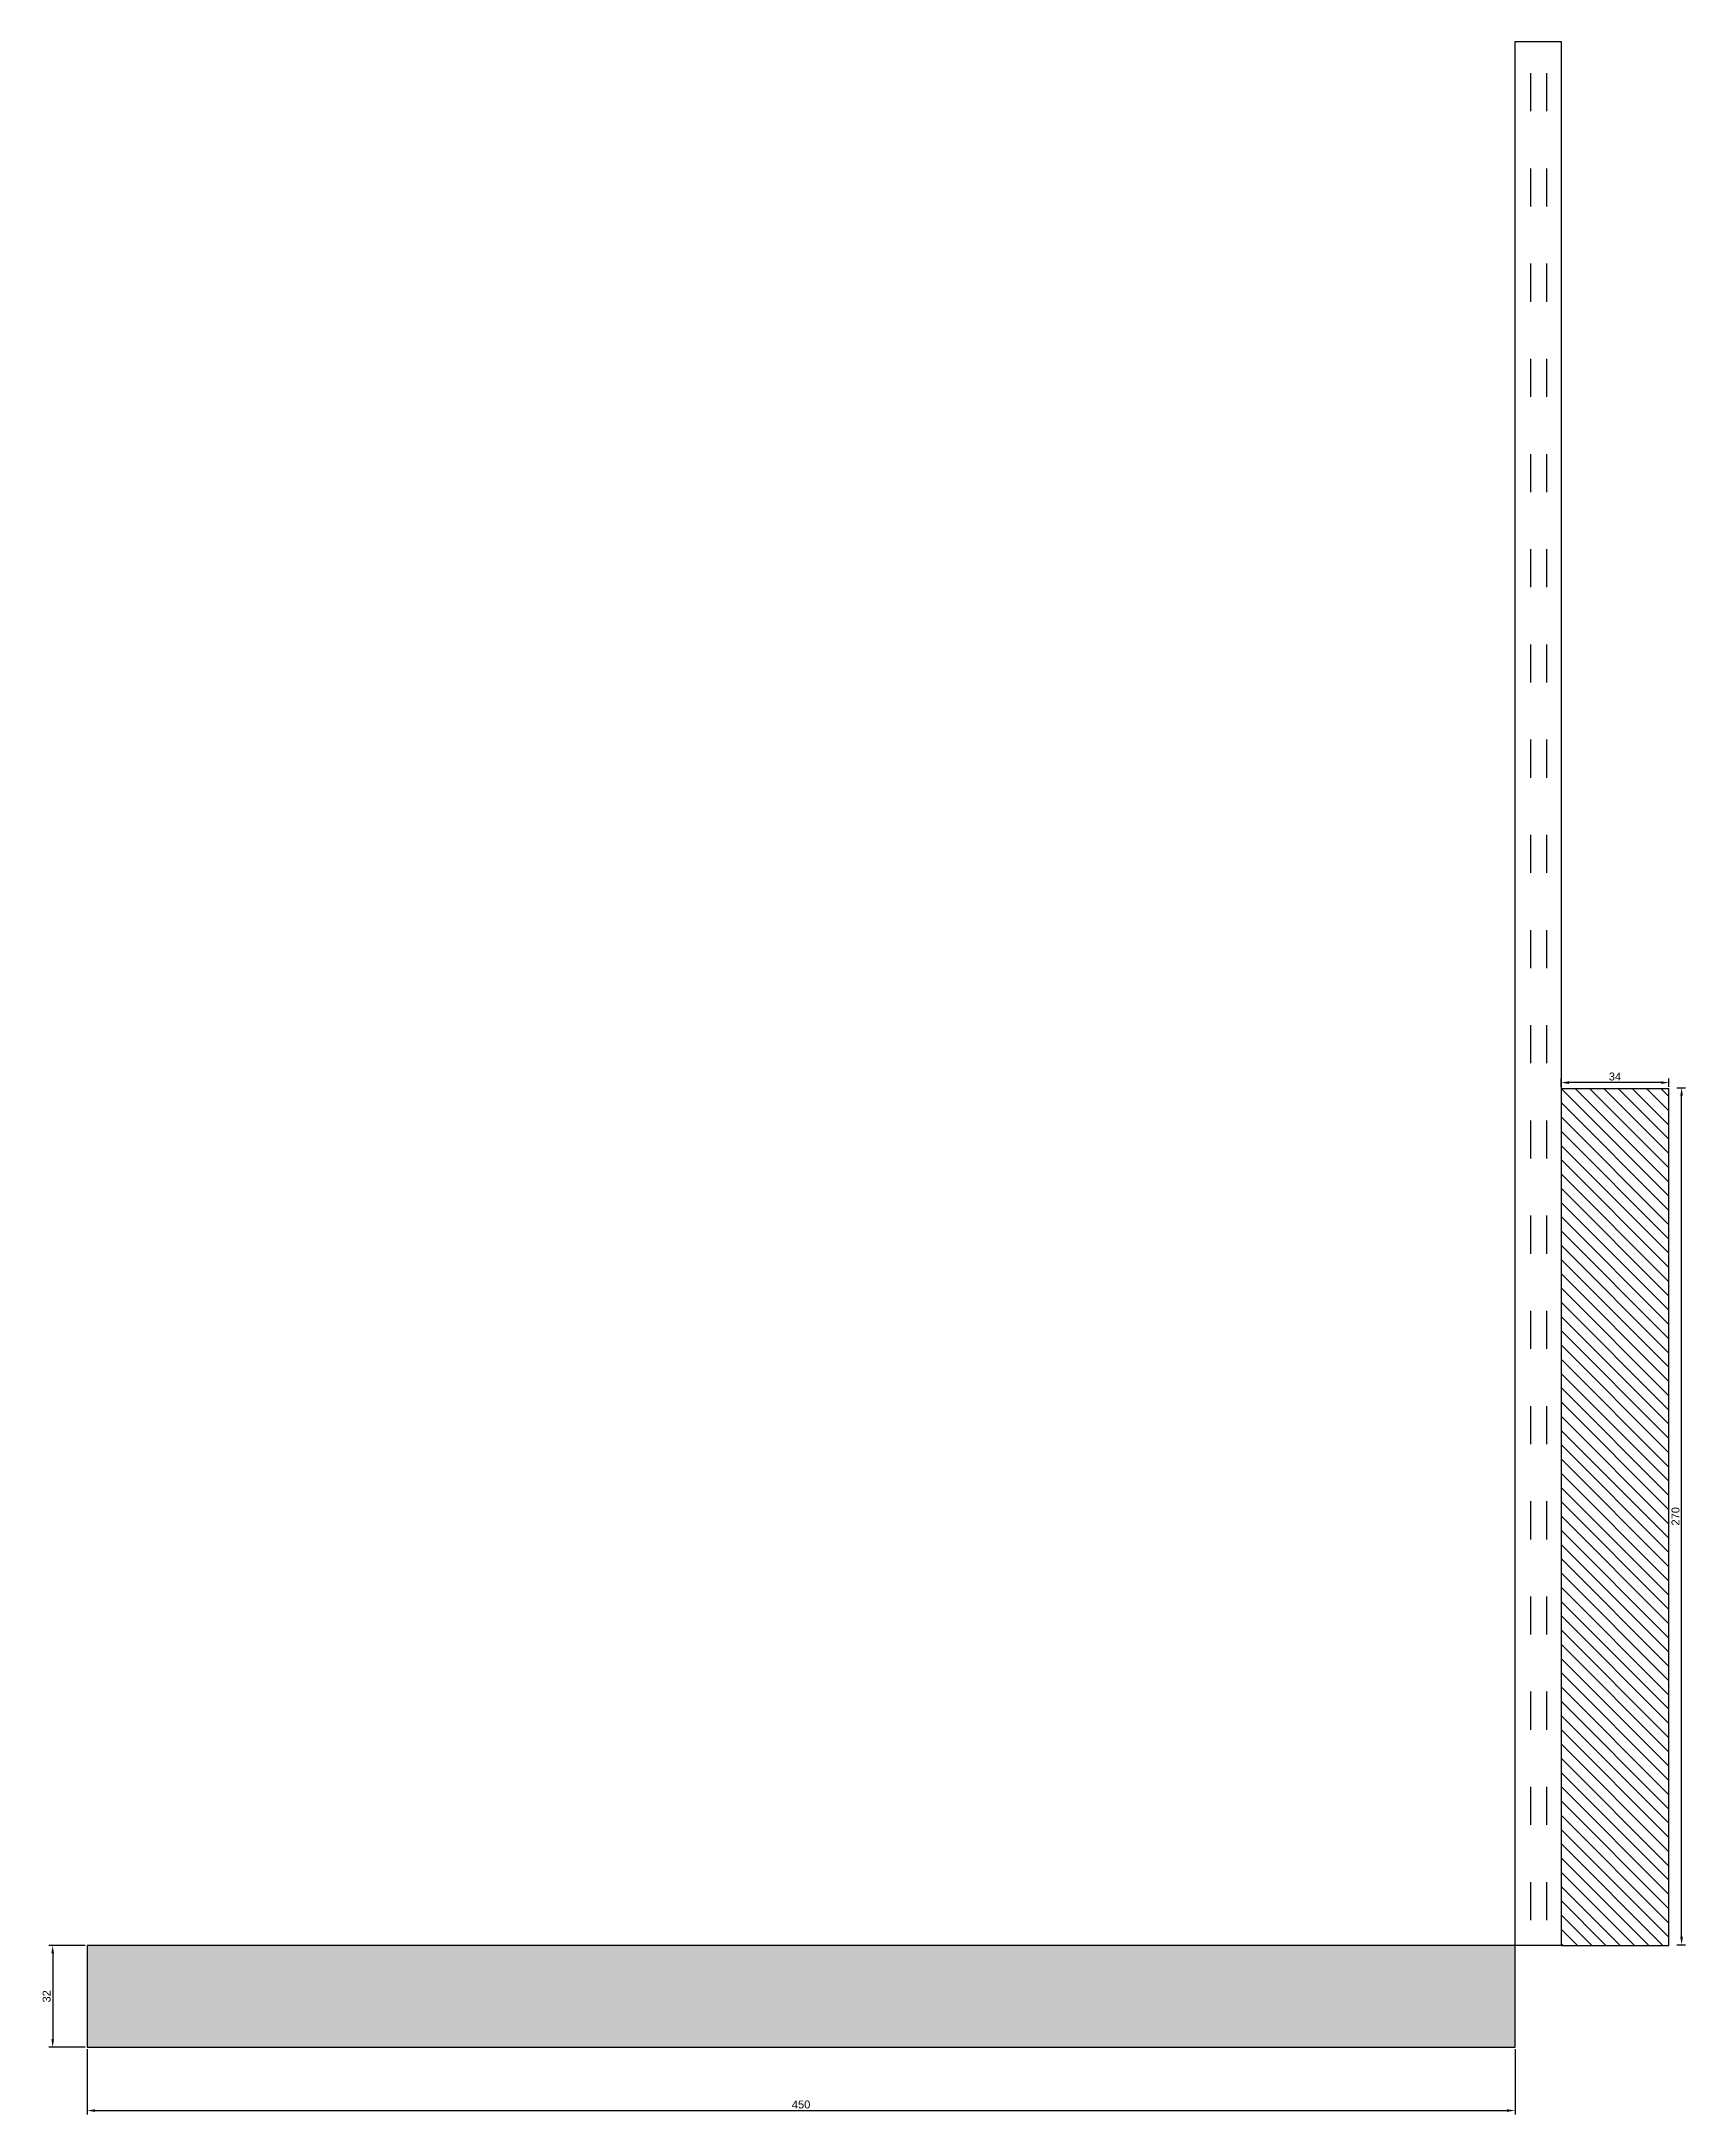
# Model space of a CAD drawing. Header units: millimetres. Extents: x 36 to 554, y 29 to 682.
import ezdxf

# ---------------------------------------------------------------- set-up
doc = ezdxf.new("R2010")
doc.units = ezdxf.units.MM
doc.styles.get("Standard").update_dxf_attribs({"font": 'arial.ttf'})
doc.dimstyles.new('ISO-25', dxfattribs={"dimtxt": 2.5, "dimasz": 2.5, "dimexe": 1.25, "dimexo": 0.625, "dimtad": 1, "dimtxsty": 'Standard', "dimcen": 2.5, "dimadec": 0, "dimazin": 0, "dimtfac": 1, "dimtmove": 0, "dimatfit": 3, "dimfxl": 1, "dimarcsym": 0})

# ---------------------------------------------------------------- blocks, each defined once
blk = doc.blocks.new('*D2')
at = {"color": 0, "lineweight": -2, "transparency": 16777216}
for p, q in [((50, 49.38), (50, 28.75)), ((500, 49.38), (500, 28.75)), ((52.5, 30), (497.5, 30))]:
    blk.add_line(p, q, dxfattribs=at)
at = {"color": 0, "transparency": 16777216}
for points in [[(52.5, 30.42), (52.5, 29.58), (50, 30)], [(497.5, 30.42), (497.5, 29.58), (500, 30)]]:
    blk.add_solid(points, dxfattribs=at)
at = {"layer": 'Defpoints', "color": 0, "transparency": 16777216}
for p in [(50, 50), (500, 50), (500, 30)]:
    blk.add_point(p, dxfattribs=at)
at = {"color": 0, "transparency": 16777216, "insert": (275, 31.9), "char_height": 2.5, "attachment_point": 5}
blk.add_mtext('450', dxfattribs=at)
blk = doc.blocks.new('*D3')
at = {"color": 0, "lineweight": -2, "transparency": 16777216}
for p, q in [((49.38, 82), (37.89, 82)), ((39.14, 79.5), (39.14, 52.5)), ((49.38, 50), (37.89, 50))]:
    blk.add_line(p, q, dxfattribs=at)
at = {"color": 0, "transparency": 16777216}
for points in [[(38.72, 79.5), (39.55, 79.5), (39.14, 82)], [(38.72, 52.5), (39.55, 52.5), (39.14, 50)]]:
    blk.add_solid(points, dxfattribs=at)
at = {"layer": 'Defpoints', "color": 0, "transparency": 16777216}
for p in [(50, 82), (39.14, 50), (50, 50)]:
    blk.add_point(p, dxfattribs=at)
at = {"color": 0, "transparency": 16777216, "insert": (37.23, 66), "char_height": 2.5, "attachment_point": 5, "rotation": 90}
blk.add_mtext('32', dxfattribs=at)
blk = doc.blocks.new('*D4')
at = {"color": 0, "lineweight": -2, "transparency": 16777216}
for p, q in [((514.5, 352.62), (514.5, 355.17)), ((546, 353.92), (517, 353.92)), ((548.5, 352.62), (548.5, 355.17))]:
    blk.add_line(p, q, dxfattribs=at)
at = {"color": 0, "transparency": 16777216}
for points in [[(517, 354.34), (517, 353.51), (514.5, 353.92)], [(546, 354.34), (546, 353.51), (548.5, 353.92)]]:
    blk.add_solid(points, dxfattribs=at)
at = {"layer": 'Defpoints', "color": 0, "transparency": 16777216}
for p in [(514.5, 353.92), (514.5, 351.99), (548.5, 351.99)]:
    blk.add_point(p, dxfattribs=at)
at = {"color": 0, "transparency": 16777216, "insert": (531.5, 355.83), "char_height": 2.5, "attachment_point": 5}
blk.add_mtext('34', dxfattribs=at)
blk = doc.blocks.new('*D5')
at = {"color": 0, "lineweight": -2, "transparency": 16777216}
for p, q in [((550.97, 352.26), (553.74, 352.26)), ((552.49, 84.76), (552.49, 349.76)), ((550.97, 82.26), (553.74, 82.26))]:
    blk.add_line(p, q, dxfattribs=at)
at = {"color": 0, "transparency": 16777216}
for points in [[(552.08, 349.76), (552.91, 349.76), (552.49, 352.26)], [(552.08, 84.76), (552.91, 84.76), (552.49, 82.26)]]:
    blk.add_solid(points, dxfattribs=at)
at = {"layer": 'Defpoints', "color": 0, "transparency": 16777216}
for p in [(550.35, 352.26), (552.49, 352.26), (550.35, 82.26)]:
    blk.add_point(p, dxfattribs=at)
at = {"color": 0, "transparency": 16777216, "insert": (550.59, 217.26), "char_height": 2.5, "attachment_point": 5, "rotation": 90}
blk.add_mtext('270', dxfattribs=at)

msp = doc.modelspace()

# ---------------------------------------------------------------- hatches: boundary and pattern name
at = {"true_color": 0xf8d731}
h = msp.add_hatch(dxfattribs=at)
h.set_pattern_fill('ACAD_ISO03W100', color=40, angle=90)
h.paths.add_polyline_path([(514.5, 682), (500, 682), (500, 82), (514.5, 81.991)])
at = {"true_color": 0xcd2027}
h = msp.add_hatch(dxfattribs=at)
h.set_pattern_fill('ANSI31', color=242, angle=90)
h.paths.add_polyline_path([(548.5, 351.991), (514.5, 351.991), (514.5, 81.991), (548.5, 81.991)])
at = {"true_color": 0xf8d731}
h = msp.add_hatch(color=40, dxfattribs=at)
h.dxf.hatch_style = 1
h.paths.add_polyline_path([(500, 82), (50, 82), (50, 50), (500, 50)])

# ---------------------------------------------------------------- linework, layer by layer
for p, q in [((500, 82), (500, 682)), ((500, 682), (514.5, 682)), ((514.5, 682), (514.5, 81.991)), ((548.5, 351.991), (514.5, 351.991)), ((514.5, 351.991), (514.5, 81.991)), ((548.5, 81.991), (548.5, 351.991)), ((500, 82), (50, 82)), ((50, 82), (50, 50)), ((500, 50), (500, 82)), ((514.5, 81.991), (500, 82)), ((514.5, 81.991), (548.5, 81.991)), ((50, 50), (500, 50))]:
    msp.add_line(p, q)

# ---------------------------------------------------------------- dimensions: what is measured, and where the dimension line sits
for base, p1, p2, picture, middle in [((514.5, 353.925), (548.5, 351.991), (514.5, 351.991), '*D4', (531.5, 355.827)), ((500, 30), (50, 50), (500, 50), '*D2', (275, 31.901))]:
    dim = msp.add_linear_dim(base=base, p1=p1, p2=p2, dimstyle='ISO-25')
    dim.commit()
    dim.dimension.update_dxf_attribs({"geometry": picture, "text_midpoint": middle})
for base, p1, p2, picture, middle in [((552.493, 352.264), (550.347, 82.264), (550.347, 352.264), '*D5', (550.591, 217.264)), ((39.137, 50), (50, 82), (50, 50), '*D3', (37.234, 66))]:
    dim = msp.add_linear_dim(base=base, p1=p1, p2=p2, angle=90, dimstyle='ISO-25')
    dim.commit()
    dim.dimension.update_dxf_attribs({"geometry": picture, "text_midpoint": middle})

doc.saveas('drawing.dxf')
